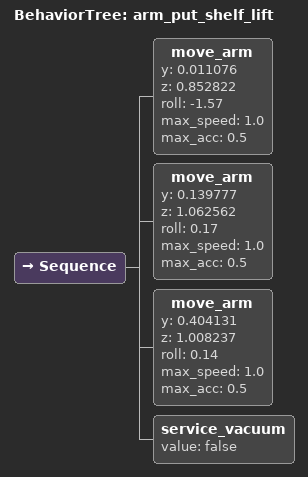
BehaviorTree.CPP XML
<?xml version="1.0" encoding="UTF-8"?>
<root BTCPP_format="4">
  <include path="../common/bt_node_models.xml"/>

  <BehaviorTree ID="arm_put_shelf_lift">
    <Sequence>
      <move_arm y="0.011076"
                z="0.852822"
                roll="-1.57"
                max_speed="1.0"
                max_acc="0.5"/>
      <move_arm y="0.139777"
                z="1.062562"
                roll="0.17"
                max_speed="1.0"
                max_acc="0.5"/>
      <move_arm y="0.404131"
                z="1.008237"
                roll="0.14"
                max_speed="1.0"
                max_acc="0.5"/>
      <service_vacuum value="false"/>
    </Sequence>
  </BehaviorTree>

</root>
